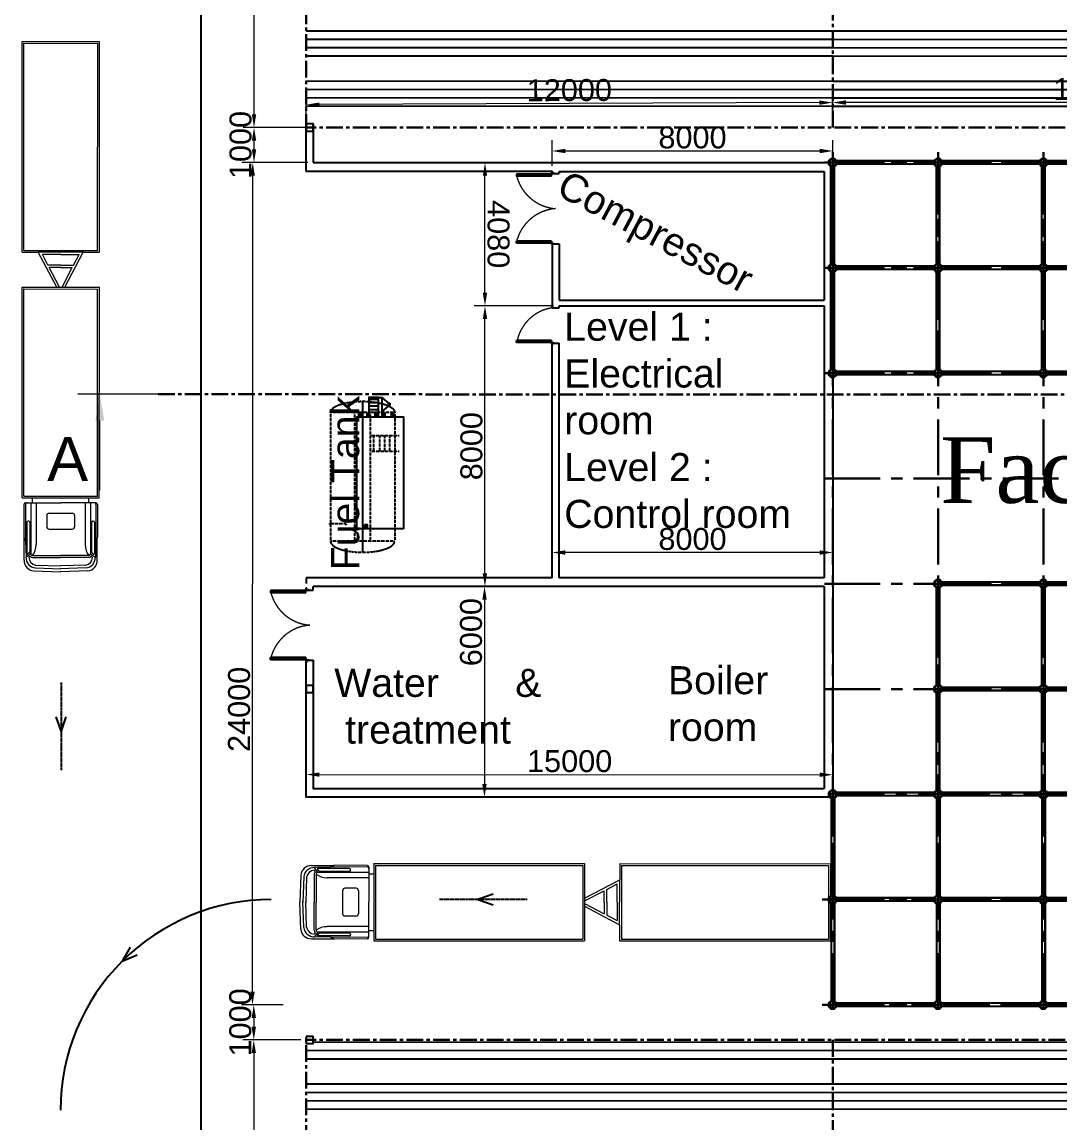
# Model space of a CAD drawing. Header units: millimetres. Extents: x 2640 to 417629, y -244569 to 49807.
# Drawn here: x 62188 to 91749, y -93291 to -61920 of the extents above; entities that cross this region are included whole.
import ezdxf

# ---------------------------------------------------------------- set-up
doc = ezdxf.new("R2010")
doc.units = ezdxf.units.MM
for name, pattern in [('AM_DIN_F_W050', [6.25, 4.75, -1.5]), ('AM_DIN_F_W050x2', [3.125, 2.25, -0.875]), ('AXES', [50.8, 31.75, -6.35, 6.35, -6.35]), ('CENTER', [50.8, 31.75, -6.35, 6.35, -6.35]), ('CENTER2', [28.575, 19.05, -3.175, 3.175, -3.175])]:
    doc.linetypes.add(name, pattern=pattern)
doc.layers.get('Defpoints').update_dxf_attribs({"lineweight": 9})
for name, color, linetype, lineweight in [('AXE', 1, 'CENTER', 30), ('Camion_renault', 7, 'Continuous', 18), ('Gebäude-AM_3', 6, 'AM_DIN_F_W050', 25), ('Lijn035', 2, 'Continuous', 35)]:
    doc.layers.add(name, color=color, linetype=linetype, lineweight=lineweight)
doc.layers.add('cellule', color=7, linetype='Continuous')
doc.styles.add('ARIAL_BOLD', font='arial.ttf')
doc.styles.add('SLDTEXTSTYLE0', font='TXT', dxfattribs={"width": 0.75})
doc.styles.get("Standard").update_dxf_attribs({"font": 'arial.ttf'})
doc.dimstyles.new('ECHE 250', dxfattribs={"dimscale": 250, "dimtxt": 2.5, "dimasz": 1.5, "dimexe": 1.25, "dimexo": 0.625, "dimgap": 0.25, "dimtad": 1, "dimdec": 0, "dimtxsty": 'ARIAL_BOLD', "dimcen": 2.5, "dimclrd": 4, "dimclre": 4, "dimclrt": 6, "dimadec": 0, "dimazin": 0, "dimtfac": 1, "dimtdec": 0, "dimtmove": 0, "dimatfit": 3, "dimfxl": 1, "dimlwd": 13, "dimlwe": 13, "dimarcsym": 0})

# ---------------------------------------------------------------- blocks, each defined once
blk = doc.blocks.new('dsdqsd')
at = {"layer": 'AXE', "ltscale": 50}
for p, q in [((363968, 92148, -352), (363968, 95368, -352)), ((366968, 92148, -352), (366968, 95368, -352)), ((367078, 95258, -352), (363858, 95258, -352)), ((367078, 92258, -352), (363858, 92258, -352))]:
    blk.add_line(p, q, dxfattribs=at)
at = {"layer": 'cellule', "color": 4, "lineweight": -2}
for p, q in [((363921, 95148, -352), (363921, 92368, -352)), ((363923, 95148, -352), (363923, 92368, -352)), ((364013, 95148, -352), (364013, 92368, -352)), ((364016, 95148, -352), (364016, 92368, -352)), ((364078, 95305, -352), (366858, 95305, -352)), ((364078, 95303, -352), (366858, 95303, -352)), ((364078, 95213, -352), (366858, 95213, -352)), ((364078, 95210, -352), (366858, 95210, -352)), ((366920, 95148, -352), (366920, 92368, -352)), ((366923, 95148, -352), (366923, 92368, -352)), ((367013, 95148, -352), (367013, 92368, -352)), ((367015, 95148, -352), (367015, 92368, -352)), ((364078, 92305, -352), (366858, 92305, -352)), ((364078, 92303, -352), (366858, 92303, -352)), ((364078, 92213, -352), (366858, 92213, -352)), ((364078, 92210, -352), (366858, 92210, -352))]:
    blk.add_line(p, q, dxfattribs=at)
at = {"layer": 'cellule', "color": 4, "lineweight": -2, "elevation": -352}
for points in [[(364045, 95344, -0.414214), (364045, 95334), (364039, 95329, 0.198912), (364039, 95327), (364039, 95315, 1), (364044, 95315), (364044, 95323), (364048, 95323), (364048, 95315, -1), (364035, 95315), (364035, 95327, -0.198912), (364037, 95332), (364042, 95337, 0.414214), (364042, 95342), (364021, 95363, 0.198912), (364019, 95364), (363967, 95364), (363915, 95364, 0.198912), (363913, 95363), (363893, 95343, 0.414214), (363893, 95339), (363899, 95334, 0.198912), (363901, 95333), (363910, 95333), (363910, 95329), (363901, 95329, -0.198912), (363896, 95331), (363891, 95336, -0.414214), (363891, 95346), (363910, 95366, -0.198912), (363915, 95368), (363967, 95368), (364019, 95368, -0.198912), (364024, 95366)], [(367044, 95344, -0.414214), (367044, 95334), (367039, 95329, 0.198912), (367038, 95327), (367038, 95315, 1), (367043, 95315), (367043, 95323), (367047, 95323), (367047, 95315, -1), (367034, 95315), (367034, 95327, -0.198912), (367036, 95332), (367042, 95337, 0.414214), (367042, 95342), (367020, 95363, 0.198912), (367018, 95364), (366966, 95364), (366915, 95364, 0.198912), (366912, 95363), (366893, 95343, 0.414214), (366893, 95339), (366898, 95334, 0.198912), (366901, 95333), (366909, 95333), (366909, 95329), (366901, 95329, -0.198912), (366896, 95331), (366890, 95336, -0.414214), (366890, 95346), (366910, 95366, -0.198912), (366915, 95368), (366966, 95368), (367018, 95368, -0.198912), (367023, 95366)], [(363882, 95335, -0.414214), (363891, 95335), (363897, 95329, 0.198912), (363899, 95328), (363911, 95328, 1), (363911, 95333), (363903, 95333), (363903, 95337), (363911, 95337, -1), (363911, 95324), (363899, 95324, -0.198912), (363894, 95326), (363889, 95332, 0.414214), (363884, 95332), (363863, 95310, 0.198912), (363862, 95308), (363862, 95257), (363862, 95205, 0.198912), (363863, 95203), (363882, 95183, 0.414214), (363887, 95183), (363892, 95189, 0.198912), (363893, 95191), (363893, 95200), (363897, 95200), (363897, 95191, -0.198912), (363895, 95186), (363889, 95180, -0.414214), (363880, 95180), (363860, 95200, -0.198912), (363858, 95205), (363858, 95257), (363858, 95308, -0.198912), (363860, 95313)], [(363891, 95171, -0.414214), (363891, 95181), (363897, 95187, 0.198912), (363898, 95189), (363898, 95201, 1), (363892, 95201), (363892, 95193), (363888, 95193), (363888, 95201, -1), (363902, 95201), (363902, 95189, -0.198912), (363900, 95184), (363894, 95178, 0.414214), (363894, 95174), (363915, 95153, 0.198912), (363918, 95152), (363969, 95152), (364021, 95152, 0.198912), (364023, 95153), (364043, 95172, 0.414214), (364043, 95176), (364037, 95182, 0.198912), (364035, 95183), (364026, 95183), (364026, 95187), (364035, 95187, -0.198912), (364040, 95185), (364045, 95179, -0.414214), (364045, 95169), (364026, 95150, -0.198912), (364021, 95148), (363969, 95148), (363918, 95148, -0.198912), (363913, 95150)], [(364055, 95181, -0.414214), (364045, 95181), (364039, 95186, 0.198912), (364037, 95187), (364025, 95187, 1), (364025, 95182), (364033, 95182), (364033, 95178), (364025, 95178, -1), (364025, 95191), (364037, 95191, -0.198912), (364042, 95189), (364048, 95184, 0.414214), (364052, 95184), (364073, 95205, 0.198912), (364074, 95207), (364074, 95259), (364074, 95311, 0.198912), (364073, 95313), (364054, 95332, 0.414214), (364049, 95332), (364044, 95327, 0.198912), (364043, 95325), (364043, 95316), (364039, 95316), (364039, 95325, -0.198912), (364041, 95330), (364047, 95335, -0.414214), (364057, 95335), (364076, 95316, -0.198912), (364078, 95311), (364078, 95259), (364078, 95207, -0.198912), (364076, 95202)], [(366881, 95335, -0.414214), (366891, 95335), (366896, 95329, 0.198912), (366899, 95328), (366910, 95328, 1), (366910, 95333), (366902, 95333), (366902, 95337), (366910, 95337, -1), (366910, 95324), (366899, 95324, -0.198912), (366894, 95326), (366888, 95332, 0.414214), (366884, 95332), (366862, 95310, 0.198912), (366862, 95308), (366862, 95257), (366862, 95205, 0.198912), (366862, 95203), (366882, 95183, 0.414214), (366886, 95183), (366892, 95189, 0.198912), (366893, 95191), (366893, 95200), (366897, 95200), (366897, 95191, -0.198912), (366894, 95186), (366889, 95180, -0.414214), (366879, 95180), (366860, 95200, -0.198912), (366858, 95205), (366858, 95257), (366858, 95308, -0.198912), (366860, 95313)], [(366891, 95171, -0.414214), (366891, 95181), (366896, 95187, 0.198912), (366897, 95189), (366897, 95201, 1), (366892, 95201), (366892, 95193), (366888, 95193), (366888, 95201, -1), (366901, 95201), (366901, 95189, -0.198912), (366899, 95184), (366894, 95178, 0.414214), (366894, 95174), (366915, 95153, 0.198912), (366917, 95152), (366969, 95152), (367021, 95152, 0.198912), (367023, 95153), (367042, 95172, 0.414214), (367042, 95176), (367037, 95182, 0.198912), (367035, 95183), (367026, 95183), (367026, 95187), (367035, 95187, -0.198912), (367039, 95185), (367045, 95179, -0.414214), (367045, 95169), (367026, 95150, -0.198912), (367021, 95148), (366969, 95148), (366917, 95148, -0.198912), (366912, 95150)], [(367054, 95181, -0.414214), (367044, 95181), (367039, 95186, 0.198912), (367037, 95187), (367025, 95187, 1), (367025, 95182), (367033, 95182), (367033, 95178), (367025, 95178, -1), (367025, 95191), (367037, 95191, -0.198912), (367042, 95189), (367047, 95184, 0.414214), (367051, 95184), (367073, 95205, 0.198912), (367074, 95207), (367074, 95259), (367074, 95311, 0.198912), (367073, 95313), (367053, 95332, 0.414214), (367049, 95332), (367043, 95327, 0.198912), (367043, 95325), (367043, 95316), (367039, 95316), (367039, 95325, -0.198912), (367041, 95330), (367046, 95335, -0.414214), (367056, 95335), (367076, 95316, -0.198912), (367078, 95311), (367078, 95259), (367078, 95207, -0.198912), (367076, 95202)], [(363882, 92335, -0.414214), (363891, 92335), (363897, 92329, 0.198912), (363899, 92328), (363911, 92328, 1), (363911, 92333), (363903, 92333), (363903, 92337), (363911, 92337, -1), (363911, 92324), (363899, 92324, -0.198912), (363894, 92326), (363889, 92332, 0.414214), (363884, 92332), (363863, 92310, 0.198912), (363862, 92308), (363862, 92257), (363862, 92205, 0.198912), (363863, 92203), (363882, 92183, 0.414214), (363887, 92183), (363892, 92189, 0.198912), (363893, 92191), (363893, 92200), (363897, 92200), (363897, 92191, -0.198912), (363895, 92186), (363889, 92180, -0.414214), (363880, 92180), (363860, 92200, -0.198912), (363858, 92205), (363858, 92257), (363858, 92308, -0.198912), (363860, 92313)], [(364045, 92344, -0.414214), (364045, 92334), (364039, 92329, 0.198912), (364039, 92327), (364039, 92315, 1), (364044, 92315), (364044, 92323), (364048, 92323), (364048, 92315, -1), (364035, 92315), (364035, 92327, -0.198912), (364037, 92332), (364042, 92337, 0.414214), (364042, 92342), (364021, 92363, 0.198912), (364019, 92364), (363967, 92364), (363915, 92364, 0.198912), (363913, 92363), (363893, 92343, 0.414214), (363893, 92339), (363899, 92334, 0.198912), (363901, 92333), (363910, 92333), (363910, 92329), (363901, 92329, -0.198912), (363896, 92331), (363891, 92336, -0.414214), (363891, 92346), (363910, 92366, -0.198912), (363915, 92368), (363967, 92368), (364019, 92368, -0.198912), (364024, 92366)], [(364055, 92181, -0.414214), (364045, 92181), (364039, 92186, 0.198912), (364037, 92187), (364025, 92187, 1), (364025, 92182), (364033, 92182), (364033, 92178), (364025, 92178, -1), (364025, 92191), (364037, 92191, -0.198912), (364042, 92189), (364048, 92184, 0.414214), (364052, 92184), (364073, 92205, 0.198912), (364074, 92207), (364074, 92259), (364074, 92311, 0.198912), (364073, 92313), (364054, 92332, 0.414214), (364049, 92332), (364044, 92327, 0.198912), (364043, 92325), (364043, 92316), (364039, 92316), (364039, 92325, -0.198912), (364041, 92330), (364047, 92335, -0.414214), (364057, 92335), (364076, 92316, -0.198912), (364078, 92311), (364078, 92259), (364078, 92207, -0.198912), (364076, 92202)], [(366881, 92335, -0.414214), (366891, 92335), (366896, 92329, 0.198912), (366899, 92328), (366910, 92328, 1), (366910, 92333), (366902, 92333), (366902, 92337), (366910, 92337, -1), (366910, 92324), (366899, 92324, -0.198912), (366894, 92326), (366888, 92332, 0.414214), (366884, 92332), (366862, 92310, 0.198912), (366862, 92308), (366862, 92257), (366862, 92205, 0.198912), (366862, 92203), (366882, 92183, 0.414214), (366886, 92183), (366892, 92189, 0.198912), (366893, 92191), (366893, 92200), (366897, 92200), (366897, 92191, -0.198912), (366894, 92186), (366889, 92180, -0.414214), (366879, 92180), (366860, 92200, -0.198912), (366858, 92205), (366858, 92257), (366858, 92308, -0.198912), (366860, 92313)], [(367044, 92344, -0.414214), (367044, 92334), (367039, 92329, 0.198912), (367038, 92327), (367038, 92315, 1), (367043, 92315), (367043, 92323), (367047, 92323), (367047, 92315, -1), (367034, 92315), (367034, 92327, -0.198912), (367036, 92332), (367042, 92337, 0.414214), (367042, 92342), (367020, 92363, 0.198912), (367018, 92364), (366966, 92364), (366915, 92364, 0.198912), (366912, 92363), (366893, 92343, 0.414214), (366893, 92339), (366898, 92334, 0.198912), (366901, 92333), (366909, 92333), (366909, 92329), (366901, 92329, -0.198912), (366896, 92331), (366890, 92336, -0.414214), (366890, 92346), (366910, 92366, -0.198912), (366915, 92368), (366966, 92368), (367018, 92368, -0.198912), (367023, 92366)], [(367054, 92181, -0.414214), (367044, 92181), (367039, 92186, 0.198912), (367037, 92187), (367025, 92187, 1), (367025, 92182), (367033, 92182), (367033, 92178), (367025, 92178, -1), (367025, 92191), (367037, 92191, -0.198912), (367042, 92189), (367047, 92184, 0.414214), (367051, 92184), (367073, 92205, 0.198912), (367074, 92207), (367074, 92259), (367074, 92311, 0.198912), (367073, 92313), (367053, 92332, 0.414214), (367049, 92332), (367043, 92327, 0.198912), (367043, 92325), (367043, 92316), (367039, 92316), (367039, 92325, -0.198912), (367041, 92330), (367046, 92335, -0.414214), (367056, 92335), (367076, 92316, -0.198912), (367078, 92311), (367078, 92259), (367078, 92207, -0.198912), (367076, 92202)], [(363891, 92171, -0.414214), (363891, 92181), (363897, 92187, 0.198912), (363898, 92189), (363898, 92201, 1), (363892, 92201), (363892, 92193), (363888, 92193), (363888, 92201, -1), (363902, 92201), (363902, 92189, -0.198912), (363900, 92184), (363894, 92178, 0.414214), (363894, 92174), (363915, 92153, 0.198912), (363918, 92152), (363969, 92152), (364021, 92152, 0.198912), (364023, 92153), (364043, 92172, 0.414214), (364043, 92176), (364037, 92182, 0.198912), (364035, 92183), (364026, 92183), (364026, 92187), (364035, 92187, -0.198912), (364040, 92185), (364045, 92179, -0.414214), (364045, 92169), (364026, 92150, -0.198912), (364021, 92148), (363969, 92148), (363918, 92148, -0.198912), (363913, 92150)], [(366891, 92171, -0.414214), (366891, 92181), (366896, 92187, 0.198912), (366897, 92189), (366897, 92201, 1), (366892, 92201), (366892, 92193), (366888, 92193), (366888, 92201, -1), (366901, 92201), (366901, 92189, -0.198912), (366899, 92184), (366894, 92178, 0.414214), (366894, 92174), (366915, 92153, 0.198912), (366917, 92152), (366969, 92152), (367021, 92152, 0.198912), (367023, 92153), (367042, 92172, 0.414214), (367042, 92176), (367037, 92182, 0.198912), (367035, 92183), (367026, 92183), (367026, 92187), (367035, 92187, -0.198912), (367039, 92185), (367045, 92179, -0.414214), (367045, 92169), (367026, 92150, -0.198912), (367021, 92148), (366969, 92148), (366917, 92148, -0.198912), (366912, 92150)]]:
    blk.add_lwpolyline(points, format="xyb", close=True, dxfattribs=at)
at = {"layer": 'cellule', "color": 4, "lineweight": -2}
for p in [(363915, 95364, -352), (366915, 92364, -352)]:
    blk.add_point(p, dxfattribs=at)
at = {"layer": 'Lijn035', "color": 4, "lineweight": -2}
for p in [(366915, 95364, -352), (363915, 92364, -352)]:
    blk.add_point(p, dxfattribs=at)
blk = doc.blocks.new('fact')
at = {"layer": 'AXE', "ltscale": 50}
for p, q in [((-15235, 0), (235, 0)), ((-15235, -3000), (235, -3000)), ((-15235, -6000), (235, -6000)), ((-15235, -9000), (235, -9000)), ((-15235, -12000), (235, -12000)), ((-15235, -15000), (235, -15000)), ((-15235, -21000), (235, -21000))]:
    blk.add_line(p, q, dxfattribs=at)
for points in [[(-15000, 300), (-15000, -21300)], [(-12000, 300), (-12000, -21300)], [(-9000, 300), (-9000, -21300)], [(-6000, 300), (-6000, -21300)], [(-3000, 300), (-3000, -21300)], [(0, 300), (0, -21300)], [(-15300, -21000), (300, -21000)], [(-15300, -21000), (300, -21000)], [(-15300, -24000), (300, -24000)]]:
    blk.add_lwpolyline(points, dxfattribs=at)
at = {"xscale": -1, "rotation": 270}
for p in [(-107258, -366968, 352), (-104258, -366968, 352), (-101258, -366968, 352), (-98258, -366968, 352), (-95258, -366968, 352), (-107258, -369968, 352), (-104258, -369968, 352), (-101258, -369968, 352), (-98258, -369968, 352), (-95258, -369968, 352), (-104258, -378968, 352), (-101258, -378968, 352), (-104258, -381968, 352), (-101258, -381968, 352)]:
    blk.add_blockref('dsdqsd', p, dxfattribs=at)
at = {"xscale": -1}
for p in [(351968, -113258, 352), (354968, -113258, 352), (357968, -113258, 352), (360968, -113258, 352), (363968, -113258, 352), (351968, -116258, 352), (354968, -116258, 352), (357968, -116258, 352), (360968, -116258, 352), (363968, -116258, 352)]:
    blk.add_blockref('dsdqsd', p, dxfattribs=at)
at = {"linetype": 'Continuous', "lineweight": 18, "insert": (-11937, -7824), "char_height": 1871.82, "width": 39149.52, "attachment_point": 1, "style": 'SLDTEXTSTYLE0'}
blk.add_mtext('{\\fTimes New Roman|b0|i0|c0|p18;\\W1;\\C5;Factory}', dxfattribs=at)
blk = doc.blocks.new('L60X60X6')
at = {"linetype": 'Continuous'}
for p, q in [((0, 0), (0, 60)), ((0, 60), (3, 60)), ((60, 0), (0, 0)), ((6, 12), (6, 57)), ((57, 6), (12, 6)), ((60, 3), (60, 0))]:
    blk.add_line(p, q, dxfattribs=at)
for centre, radius, start, end in [((3, 57), 3, 360, 90), ((12, 12), 6, 180, 270), ((57, 3), 3, 0, 90)]:
    blk.add_arc(centre, radius, start, end, dxfattribs=at)
blk = doc.blocks.new('*D84')
at = {"color": 4, "lineweight": 13, "transparency": 16777216}
for p, q in [((-22989, -37631), (-22990, -36754)), ((-14989, -37799), (-14990, -36752)), ((-15364, -37064), (-22614, -37067))]:
    blk.add_line(p, q, dxfattribs=at)
at = {"color": 4, "transparency": 16777216}
for points in [[(-22614, -37004), (-22614, -37129), (-22989, -37067)], [(-15364, -37002), (-15364, -37127), (-14989, -37064)]]:
    blk.add_solid(points, dxfattribs=at)
at = {"layer": 'Defpoints', "color": 0, "transparency": 16777216}
for p in [(-22989, -37067), (-22989, -37787), (-14989, -37955)]:
    blk.add_point(p, dxfattribs=at)
at = {"color": 6, "transparency": 16777216, "insert": (-18990, -36684), "char_height": 625, "attachment_point": 5, "rotation": 0.0163, "style": 'ARIAL_BOLD'}
blk.add_mtext('8000', dxfattribs=at)
blk = doc.blocks.new('*D83')
at = {"color": 4, "lineweight": 13, "transparency": 16777216}
for p, q in [((-29987, -43882), (-29987, -43084)), ((-14988, -43629), (-14988, -43084)), ((-29612, -43396), (-15363, -43396))]:
    blk.add_line(p, q, dxfattribs=at)
at = {"color": 4, "transparency": 16777216}
for points in [[(-29612, -43334), (-29612, -43459), (-29987, -43396)], [(-15363, -43334), (-15363, -43459), (-14988, -43396)]]:
    blk.add_solid(points, dxfattribs=at)
at = {"layer": 'Defpoints', "color": 0, "transparency": 16777216}
for p in [(-14988, -43396), (-14988, -43785), (-29987, -44039)]:
    blk.add_point(p, dxfattribs=at)
at = {"color": 6, "transparency": 16777216, "insert": (-22487, -43015), "char_height": 625, "attachment_point": 5, "style": 'ARIAL_BOLD'}
blk.add_mtext('15000', dxfattribs=at)
blk = doc.blocks.new('*D85')
at = {"color": 4, "lineweight": 13, "transparency": 16777216}
for p, q in [((-24504, -38037), (-25225, -38037)), ((-24912, -38412), (-24912, -43662)), ((-24502, -44037), (-25225, -44037))]:
    blk.add_line(p, q, dxfattribs=at)
at = {"color": 4, "transparency": 16777216}
for points in [[(-24975, -38412), (-24850, -38412), (-24912, -38037)], [(-24975, -43662), (-24850, -43662), (-24912, -44037)]]:
    blk.add_solid(points, dxfattribs=at)
at = {"layer": 'Defpoints', "color": 0, "transparency": 16777216}
for p in [(-24348, -38037), (-24912, -44037), (-24346, -44037)]:
    blk.add_point(p, dxfattribs=at)
at = {"color": 6, "transparency": 16777216, "insert": (-25294, -39336), "char_height": 625, "attachment_point": 5, "rotation": 90, "style": 'ARIAL_BOLD'}
blk.add_mtext('6000', dxfattribs=at)
blk = doc.blocks.new('*D86')
at = {"color": 4, "lineweight": 13, "transparency": 16777216}
for p, q in [((-23148, -30037), (-25214, -30037)), ((-24902, -37662), (-24902, -30412)), ((-23142, -38037), (-25214, -38037))]:
    blk.add_line(p, q, dxfattribs=at)
at = {"color": 4, "transparency": 16777216}
for points in [[(-24964, -30412), (-24839, -30412), (-24902, -30037)], [(-24964, -37662), (-24839, -37662), (-24902, -38037)]]:
    blk.add_solid(points, dxfattribs=at)
at = {"layer": 'Defpoints', "color": 0, "transparency": 16777216}
for p in [(-24902, -30037), (-22991, -30037), (-22986, -38037)]:
    blk.add_point(p, dxfattribs=at)
at = {"color": 6, "transparency": 16777216, "insert": (-25284, -34037), "char_height": 625, "attachment_point": 5, "rotation": 90, "style": 'ARIAL_BOLD'}
blk.add_mtext('8000', dxfattribs=at)
blk = doc.blocks.new('*D88')
at = {"color": 4, "lineweight": 13, "transparency": 16777216}
for p, q in [((-22993, -26052), (-22993, -25313)), ((-14993, -26050), (-14993, -25311)), ((-22618, -25626), (-15368, -25624))]:
    blk.add_line(p, q, dxfattribs=at)
at = {"color": 4, "transparency": 16777216}
for points in [[(-22618, -25563), (-22618, -25688), (-22993, -25626)], [(-15368, -25561), (-15368, -25686), (-14993, -25624)]]:
    blk.add_solid(points, dxfattribs=at)
at = {"layer": 'Defpoints', "color": 0, "transparency": 16777216}
for p in [(-14993, -25624), (-22993, -26208), (-14993, -26206)]:
    blk.add_point(p, dxfattribs=at)
at = {"color": 6, "transparency": 16777216, "insert": (-18993, -25243), "char_height": 625, "attachment_point": 5, "rotation": 0.0163, "style": 'ARIAL_BOLD'}
blk.add_mtext('8000', dxfattribs=at)
blk = doc.blocks.new('*D87')
at = {"color": 4, "lineweight": 13, "transparency": 16777216}
for p, q in [((-22949, -25956), (-25215, -25957)), ((-24902, -29662), (-24903, -26332)), ((-22948, -30037), (-25214, -30037))]:
    blk.add_line(p, q, dxfattribs=at)
at = {"color": 4, "transparency": 16777216}
for points in [[(-24840, -26332), (-24965, -26332), (-24903, -25957)], [(-24840, -29662), (-24965, -29662), (-24902, -30037)]]:
    blk.add_solid(points, dxfattribs=at)
at = {"layer": 'Defpoints', "color": 0, "transparency": 16777216}
for p in [(-24903, -25957), (-22792, -25956), (-22791, -30037)]:
    blk.add_point(p, dxfattribs=at)
at = {"color": 6, "transparency": 16777216, "insert": (-24521, -27997), "char_height": 625, "attachment_point": 5, "rotation": 270.013, "style": 'ARIAL_BOLD'}
blk.add_mtext('4080', dxfattribs=at)
blk = doc.blocks.new('cc')
at = {"layer": 'Camion_renault', "color": 96}
for p, q in [((-14779, 1042), (-14139, 1042)), ((-14235, 997), (-14692, 987)), ((-14598, 849), (-14692, 987)), ((-14567, 893), (-14602, 944)), ((-13693, 959), (-14594, 959)), ((-14139, 1042), (-14235, 997)), ((-13190, 1004), (-14235, 997)), ((-14120, 1051), (-14139, 1042)), ((-13190, 1047), (-14120, 1051)), ((-13140, 997), (-13140, 805)), ((-15082, 774), (-15105, 0)), ((-14998, 720), (-15019, -6)), ((-14918, 713), (-14939, -8)), ((-14698, 799), (-14698, 0)), ((-14676, 874), (-14695, 903)), ((-14648, 799), (-14648, 0)), ((-13140, 849), (-14598, 849)), ((-13693, 879), (-14542, 879)), ((-13140, 697), (-14335, 697)), ((-13663, 909), (-13663, 929)), ((-13140, 805), (-13000, 805)), ((-13140, 805), (-13140, 0)), ((-13891, 328), (-13891, -328)), ((-13506, 396), (-13823, 396)), ((-13438, 328), (-13438, -328)), ((-14998, -720), (-15019, 6)), ((-14918, -714), (-14939, 8)), ((-15082, -775), (-15105, 0)), ((-14698, -800), (-14698, 0)), ((-14648, -800), (-14648, 0)), ((-13140, -805), (-13140, 0)), ((-13506, -396), (-13823, -396)), ((-14676, -875), (-14695, -903)), ((-14598, -850), (-14692, -988)), ((-14567, -893), (-14602, -944)), ((-13140, -850), (-14598, -850)), ((-13693, -880), (-14542, -880)), ((-13140, -697), (-14335, -697)), ((-13663, -910), (-13663, -930)), ((-13140, -997), (-13140, -805)), ((-13140, -805), (-13000, -805)), ((-14779, -1042), (-14139, -1042)), ((-14235, -997), (-14692, -988)), ((-13693, -960), (-14594, -960)), ((-13190, -1004), (-14235, -997)), ((-14139, -1042), (-14235, -997)), ((-14120, -1051), (-14139, -1042)), ((-13190, -1047), (-14120, -1051))]:
    blk.add_line(p, q, dxfattribs=at)
at = {"layer": 'Camion_renault', "color": 146}
for p, q in [((-13000, 1100), (-13000, 805)), ((-13000, 1100), (-7000, 1100)), ((-12950, 1050), (-7050, 1050)), ((-12950, 1050), (-12950, -1050)), ((-7050, 1050), (-7050, -1050)), ((-7000, 1100), (-7000, 115)), ((-6000, 1100), (0, 1100)), ((-6000, 1100), (-6000, 639)), ((-5950, 1050), (-5950, -1050)), ((-5950, 1050), (-50, 1050)), ((-50, 1050), (-50, -1050)), ((0, 1100), (0, -1100)), ((-13000, 805), (-13000, -805)), ((-7000, 115), (-6000, 639)), ((-6000, -639), (-6000, 639)), ((-7000, 36), (-6440, 329)), ((-6440, 0), (-6440, 329)), ((-6370, 366), (-6070, 523)), ((-6370, 0), (-6370, 366)), ((-6070, 0), (-6070, 523)), ((-7000, 115), (-7000, 36)), ((-7000, 36), (-7000, -36)), ((-7000, -36), (-6440, -330)), ((-7000, -36), (-7000, -115)), ((-7000, -115), (-6000, -639)), ((-7000, -115), (-7000, -1100)), ((-6440, 0), (-6440, -330)), ((-6370, 0), (-6370, -366)), ((-6070, 0), (-6070, -523)), ((-6370, -366), (-6070, -523)), ((-13000, -805), (-13000, -1100)), ((-6000, -639), (-6000, -1100)), ((-13000, -1100), (-7000, -1100)), ((-12950, -1050), (-7050, -1050)), ((-6000, -1100), (0, -1100)), ((-5950, -1050), (-50, -1050))]:
    blk.add_line(p, q, dxfattribs=at)
at = {"layer": 'Camion_renault', "color": 96}
for centre, radius, start, end in [((-14779, 736), 306, 90, 172.8899), ((-14695, 682), 306, 89.529, 172.8899), ((-14594, 949), 10, 90, 214.1358), ((-13693, 929), 30, 0, 90), ((-13190, 997), 50, 0, 89.779), ((-13190, 954), 50, 0, 90.3427), ((-14695, 682), 226, 92.3497, 171.9536), ((-14703, 897), 10, 34.1358, 92.3497), ((-14598, 799), 100, 141.0167, 180), ((-14684, 869), 10, 321.0167, 34.1358), ((-14598, 799), 50, 90, 180), ((-14333, 1232), 535, 233.9383, 269.8308), ((-14542, 909), 30, 214.1358, 270), ((-13693, 909), 30, 270, 0), ((-13823, 328), 67.9, 90, 180), ((-13506, 328), 67.9, 0, 90), ((-13823, -328), 67.9, 180, 270), ((-13506, -328), 67.9, 270, 0), ((-14779, -737), 306, 187.1101, 270), ((-14695, -682), 306, 187.1101, 270.471), ((-14695, -682), 226, 188.0464, 267.6503), ((-14703, -898), 10, 267.6503, 325.8642), ((-14598, -800), 100, 180, 218.9833), ((-14684, -869), 10, 325.8642, 38.9833), ((-14333, -1233), 535, 90.1692, 126.0617), ((-14598, -800), 50, 180, 270), ((-14542, -910), 30, 90, 145.8642), ((-13693, -910), 30, 0, 90), ((-13693, -930), 30, 270, 0), ((-14594, -950), 10, 145.8642, 270), ((-13190, -954), 50, 269.6573, 0), ((-13190, -997), 50, 270.221, 0)]:
    blk.add_arc(centre, radius, start, end, dxfattribs=at)
blk = doc.blocks.new('*D39')
at = {"color": 4, "lineweight": 13, "transparency": 16777216}
for p, q in [((70127, -44926), (68483, -44926)), ((68795, -64551), (68795, -45301)), ((70127, -64926), (68483, -64926))]:
    blk.add_line(p, q, dxfattribs=at)
at = {"color": 4, "transparency": 16777216}
for points in [[(68733, -45301), (68858, -45301), (68795, -44926)], [(68733, -64551), (68858, -64551), (68795, -64926)]]:
    blk.add_solid(points, dxfattribs=at)
at = {"layer": 'Defpoints', "color": 0, "transparency": 16777216}
for p in [(68795, -44926), (70284, -44926), (70284, -64926)]:
    blk.add_point(p, dxfattribs=at)
at = {"color": 6, "transparency": 16777216, "insert": (68414, -54926), "char_height": 625, "attachment_point": 5, "rotation": 90, "style": 'ARIAL_BOLD'}
blk.add_mtext('20000', dxfattribs=at)
blk = doc.blocks.new('*D40')
at = {"color": 4, "lineweight": 13, "transparency": 16777216}
for p, q in [((70327, -64926), (68483, -64925)), ((68795, -65550), (68795, -65300)), ((70327, -65926), (68483, -65925))]:
    blk.add_line(p, q, dxfattribs=at)
at = {"color": 4, "transparency": 16777216}
for points in [[(68733, -65300), (68858, -65300), (68795, -64925)], [(68733, -65550), (68858, -65550), (68795, -65925)]]:
    blk.add_solid(points, dxfattribs=at)
at = {"layer": 'Defpoints', "color": 0, "transparency": 16777216}
for p in [(68795, -64925), (70484, -64926), (70484, -65926)]:
    blk.add_point(p, dxfattribs=at)
at = {"color": 6, "transparency": 16777216, "insert": (68414, -65425), "char_height": 625, "attachment_point": 5, "rotation": 89.9837, "style": 'ARIAL_BOLD'}
blk.add_mtext('1000', dxfattribs=at)
blk = doc.blocks.new('*D41')
at = {"color": 4, "lineweight": 13, "transparency": 16777216}
for p, q in [((69694, -65925), (68445, -65925)), ((68751, -89550), (68758, -66300)), ((69629, -89925), (68439, -89925))]:
    blk.add_line(p, q, dxfattribs=at)
at = {"color": 4, "transparency": 16777216}
for points in [[(68695, -66300), (68820, -66300), (68758, -65925)], [(68689, -89550), (68814, -89550), (68751, -89925)]]:
    blk.add_solid(points, dxfattribs=at)
at = {"layer": 'Defpoints', "color": 0, "transparency": 16777216}
for p in [(68758, -65925), (69850, -65925), (69785, -89925)]:
    blk.add_point(p, dxfattribs=at)
at = {"color": 6, "transparency": 16777216, "insert": (68372, -81505), "char_height": 625, "attachment_point": 5, "rotation": 89.9837, "style": 'ARIAL_BOLD'}
blk.add_mtext('24000', dxfattribs=at)
blk = doc.blocks.new('*D42')
at = {"color": 4, "lineweight": 13, "transparency": 16777216}
for p, q in [((69409, -89925), (68476, -89925)), ((68788, -90300), (68788, -90550)), ((69409, -90925), (68475, -90925))]:
    blk.add_line(p, q, dxfattribs=at)
at = {"color": 4, "transparency": 16777216}
for points in [[(68726, -90300), (68851, -90300), (68788, -89925)], [(68726, -90550), (68851, -90550), (68788, -90925)]]:
    blk.add_solid(points, dxfattribs=at)
at = {"layer": 'Defpoints', "color": 0, "transparency": 16777216}
for p in [(69565, -89925), (68788, -90925), (69565, -90925)]:
    blk.add_point(p, dxfattribs=at)
at = {"color": 6, "transparency": 16777216, "insert": (68406, -90425), "char_height": 625, "attachment_point": 5, "rotation": 89.9837, "style": 'ARIAL_BOLD'}
blk.add_mtext('1000', dxfattribs=at)
blk = doc.blocks.new('*D43')
at = {"color": 4, "lineweight": 13, "transparency": 16777216}
for p, q in [((70127, -90926), (68475, -90926)), ((68788, -91301), (68788, -141401)), ((70127, -141776), (68475, -141776))]:
    blk.add_line(p, q, dxfattribs=at)
at = {"color": 4, "transparency": 16777216}
for points in [[(68725, -91301), (68850, -91301), (68788, -90926)], [(68725, -141401), (68850, -141401), (68788, -141776)]]:
    blk.add_solid(points, dxfattribs=at)
at = {"layer": 'Defpoints', "color": 0, "transparency": 16777216}
for p in [(70283, -90926), (68788, -141776), (70283, -141776)]:
    blk.add_point(p, dxfattribs=at)
at = {"color": 6, "transparency": 16777216, "insert": (68406, -116351), "char_height": 625, "attachment_point": 5, "rotation": 90, "style": 'ARIAL_BOLD'}
blk.add_mtext('50850', dxfattribs=at)
blk = doc.blocks.new('*D48')
at = {"color": 4, "lineweight": 13, "transparency": 16777216}
for p, q in [((85276, -64608), (85276, -63903)), ((100276, -64608), (100276, -63903)), ((99901, -64215), (85651, -64215))]:
    blk.add_line(p, q, dxfattribs=at)
at = {"color": 4, "transparency": 16777216}
for points in [[(85651, -64153), (85651, -64278), (85276, -64215)], [(99901, -64153), (99901, -64278), (100276, -64215)]]:
    blk.add_solid(points, dxfattribs=at)
at = {"layer": 'Defpoints', "color": 0, "transparency": 16777216}
for p in [(85276, -64215), (85276, -64764), (100276, -64764)]:
    blk.add_point(p, dxfattribs=at)
at = {"color": 6, "transparency": 16777216, "insert": (92776, -63834), "char_height": 625, "attachment_point": 5, "style": 'ARIAL_BOLD'}
blk.add_mtext('15000', dxfattribs=at)
blk = doc.blocks.new('*D49')
at = {"color": 4, "lineweight": 13, "transparency": 16777216}
for p, q in [((70283, -64669), (70280, -63964)), ((85275, -64608), (85272, -63903)), ((84899, -64217), (70656, -64275))]:
    blk.add_line(p, q, dxfattribs=at)
at = {"color": 4, "transparency": 16777216}
for points in [[(70656, -64213), (70657, -64338), (70281, -64277)], [(84898, -64155), (84899, -64280), (85274, -64215)]]:
    blk.add_solid(points, dxfattribs=at)
at = {"layer": 'Defpoints', "color": 0, "transparency": 16777216}
for p in [(70281, -64277), (70284, -64826), (85276, -64764)]:
    blk.add_point(p, dxfattribs=at)
at = {"color": 6, "transparency": 16777216, "insert": (77776, -63865), "char_height": 625, "attachment_point": 5, "rotation": 0.2346, "style": 'ARIAL_BOLD'}
blk.add_mtext('12000', dxfattribs=at)
blk = doc.blocks.new('hangar 2')
h = blk.add_hatch()
h.set_pattern_fill('ANSI34', color=4, scale=75, angle=135)
h.paths.add_polyline_path([(1.4, -5050), (-198.6, -5050.1), (-14998.6, -5004.6), (-14997.2, -9954.3), (-197.2, -9950.1), (-197.2, -9850.1), (2.8, -9850)])
h.paths.add_polyline_path([(-14998.6, -4954.3), (-29798.6, -4958.5), (-29798.6, -5058.5), (-29998.6, -5058.5), (-29997.2, -9858.5), (-29797.2, -9858.5), (-14997.2, -9903.9)])
h.paths.add_polyline_path([(-14997.2, -9954.3), (-29797.2, -9958.5), (-29797.1, -10058.5), (-29997.1, -10058.5), (-29995.8, -14858.5), (-29795.8, -14858.5), (-14995.8, -14903.9)])
h.paths.add_polyline_path([(2.9, -10050), (-197.1, -10050.1), (-14997.2, -10004.6), (-14995.7, -14954.3), (-195.7, -14950.1), (-195.8, -14850.1), (4.2, -14850)])
h.paths.add_polyline_path([(4.3, -15050), (-195.7, -15050.1), (-14995.7, -15004.6), (-14994.3, -19954.3), (-194.3, -19950.1), (-194.3, -19850.1), (5.7, -19850)])
h.paths.add_polyline_path([(-14995.7, -14954.3), (-29795.7, -14958.5), (-29795.7, -15058.5), (-29995.7, -15058.5), (-29994.3, -19858.5), (-29794.3, -19858.5), (-14994.3, -19903.9)])
h.paths.add_polyline_path([(-14994.3, -19954.3), (-29794.3, -19958.5), (-29794.3, -20058.5), (-29994.3, -20058.5), (-29992.9, -24858.5), (-29792.9, -24858.5), (-14992.9, -24903.9)])
h.paths.add_polyline_path([(5.7, -20050), (-194.3, -20050.1), (-14994.3, -20004.6), (-14992.9, -24954.3), (-192.9, -24950.1), (-192.9, -24850.1), (7.1, -24850)])
h = blk.add_hatch()
h.set_pattern_fill('ANSI34', color=4, scale=75, angle=135)
h.paths.add_polyline_path([(14.5, -51050), (-185.5, -51050.1), (-185.5, -50950.1), (-14985.5, -50954.3), (-14984.1, -55954.3), (-184.1, -55950.1), (-184.1, -55850.1), (15.9, -55850)])
h.paths.add_polyline_path([(-14985.5, -50954.3), (-29785.5, -50958.5), (-29785.5, -51058.5), (-29985.5, -51058.5), (-29984.1, -55858.5), (-29784.1, -55858.5), (-29784.1, -55958.5), (-14984.1, -55954.3)])
h.paths.add_polyline_path([(-14984.1, -55954.3), (-29784.1, -55958.5), (-29784, -56058.5), (-29984, -56058.5), (-29982.7, -60858.5), (-29782.7, -60858.5), (-29782.6, -60958.5), (-14982.7, -60954.3)])
h.paths.add_polyline_path([(16, -56050), (-184, -56050.1), (-184.1, -55950.1), (-14984.1, -55954.3), (-14982.7, -60954.3), (-182.7, -60950.1), (-182.7, -60850.1), (17.3, -60850)])
h.paths.add_polyline_path([(17.4, -61050), (-182.6, -61050.1), (-182.7, -60950.1), (-14982.7, -60954.3), (-14981.2, -65954.3), (-181.2, -65950.1), (-181.3, -65850.1), (18.7, -65850)])
h.paths.add_polyline_path([(-14982.7, -60954.3), (-29782.6, -60958.5), (-29782.6, -61058.5), (-29982.6, -61058.5), (-29981.3, -65858.5), (-29781.3, -65858.5), (-29781.2, -65958.5), (-14981.2, -65954.3)])
h.paths.add_polyline_path([(-14981.2, -65954.3), (-29781.2, -65958.5), (-29781.2, -66058.5), (-29981.2, -66058.5), (-29979.5, -71858.5), (-29779.5, -71858.5), (-29779.5, -71958.5), (-14979.5, -71954.3)])
h.paths.add_polyline_path([(18.8, -66050), (-181.2, -66050.1), (-181.2, -65950.1), (-14981.2, -65954.3), (-14979.5, -71954.3), (-179.5, -71950.1), (-179.5, -71850.1), (20.5, -71850)])
h.paths.add_polyline_path([(20.5, -72050), (-179.5, -72050.1), (-179.5, -71950.1), (-14979.5, -71954.3), (-14978.1, -76954.3), (-178.1, -76950.1), (-178.1, -76850.1), (21.9, -76850)])
h.paths.add_polyline_path([(-14979.5, -71954.3), (-29779.5, -71958.5), (-29779.5, -72058.5), (-29979.5, -72058.5), (-29978.1, -76858.5), (-29778.1, -76858.5), (-29778.1, -76958.5), (-14978.1, -76954.3)])
h.paths.add_polyline_path([(-14978.1, -76954.3), (-29778.1, -76958.5), (-29778.1, -77058.5), (-29978.1, -77058.5), (-29976.7, -81858.5), (-29776.7, -81858.5), (-29776.7, -81958.5), (-14976.7, -81954.3)])
h.paths.add_polyline_path([(21.9, -77050), (-178.1, -77050.1), (-178.1, -76950.1), (-14978.1, -76954.3), (-14976.7, -81954.3), (-176.7, -81950.1), (-176.7, -81850.1), (23.3, -81850)])
h.paths.add_polyline_path([(23.4, -82050), (-176.6, -82050.1), (-176.7, -81950.1), (-14976.7, -81954.3), (-14975.2, -86954.3), (-175.3, -86950.1), (-175.3, -86850.1), (24.7, -86850)])
h.paths.add_polyline_path([(-14976.7, -81954.3), (-29776.7, -81958.5), (-29776.6, -82058.5), (-29976.6, -82058.5), (-29975.3, -86858.5), (-29775.3, -86858.5), (-29775.2, -86958.5), (-14975.2, -86954.3)])
h.paths.add_polyline_path([(-14975.2, -86954.3), (-29775.2, -86958.5), (-29775.2, -87058.5), (-29975.2, -87058.5), (-29973.9, -91858.5), (-29773.9, -91858.5), (-29773.8, -91958.5), (-14973.8, -91954.3)])
h.paths.add_polyline_path([(26.2, -92050), (-173.8, -92050.1), (-173.8, -91950.1), (-14973.8, -91954.3), (-14972.4, -96954.3), (-172.4, -96950.1), (-172.4, -96850.1), (27.6, -96850)])
h.paths.add_polyline_path([(24.8, -87050), (-175.2, -87050.1), (-175.3, -86950.1), (-14975.2, -86954.3), (-14973.8, -91954.3), (-173.8, -91950.1), (-173.9, -91850.1), (26.1, -91850)])
h.paths.add_polyline_path([(-14973.8, -91954.3), (-29773.8, -91958.5), (-29773.8, -92058.5), (-29973.8, -92058.5), (-29972.4, -96858.5), (-29772.4, -96858.5), (-29772.4, -96958.5), (-14972.4, -96954.3)])
h.paths.add_polyline_path([(-14972.4, -96954.3), (-29772.4, -96958.5), (-29772.4, -97058.5), (-29972.4, -97058.5), (-29971.1, -101708.5), (-29771.1, -101708.5), (-29771, -101908.5), (-14971, -101904.3)])
h.paths.add_polyline_path([(27.6, -97050), (-172.4, -97050.1), (-172.4, -96950.1), (-14972.4, -96954.3), (-14971, -101904.3), (-171, -101900.1), (-171.1, -101700.1), (28.9, -101700)])
for p, q in [((-29792.6, -25958.5), (-14992.6, -25955.1)), ((-14992.6, -25955.1), (-14987.5, -44035.1)), ((-22991, -26208.3), (-29992.5, -26208.5)), ((-23067.5, -26283.3), (-24007.5, -26283.5)), ((-24007.5, -26283.5), (-24007.5, -26343.5)), ((-23007.5, -26343.3), (-24007.5, -26343.5)), ((-22992.5, -26208.3), (-22992.5, -26268.3)), ((-22992.5, -26273.3), (-22992.5, -26208.3)), ((-22992.5, -26268.3), (-22792.5, -26268.2)), ((-22792.5, -26208.2), (-15242.5, -26205.2)), ((-22792.5, -26208.2), (-22792.5, -26268.2)), ((-22792.5, -26268.2), (-22792.5, -26208.2)), ((-15242.5, -26205.2), (-15241.5, -29875.2)), ((-23007, -28193.3), (-24007, -28193.5)), ((-24007, -28253.5), (-24007, -28193.5)), ((-23067, -28253.3), (-24007, -28253.5)), ((-22992, -28268.2), (-22792, -28268.2)), ((-22792, -28268.2), (-22791.5, -29878.2)), ((-22991.4, -30096.9), (-22991.5, -30036.8)), ((-22991.3, -30096.8), (-22791.4, -30096.8)), ((-22791.4, -30096.8), (-22791.5, -30036.8)), ((-22691.5, -29976.3), (-22691.5, -29976.3)), ((-15241.5, -30035.2), (-15239.2, -37785.2)), ((-23006.1, -31022.3), (-24006.1, -31022.6)), ((-24006, -31082.6), (-24006.1, -31022.6)), ((-23066, -31082.3), (-24006, -31082.6)), ((-22991.1, -31157.3), (-22991.2, -31090.8)), ((-22991.1, -31097.3), (-22791.1, -31097.2)), ((-22989.2, -37786.8), (-22991.1, -31097.3)), ((-22789.2, -37786.8), (-22791.1, -31097.2)), ((-28195.2, -32702), (-27944.6, -32702)), ((-28195.1, -32792.2), (-27944.5, -32792.1)), ((-28195.1, -32892.4), (-27944.5, -32892.3)), ((-27828.4, -32663.9), (-27648.1, -32817.1)), ((-27828.2, -33052.6), (-27648.1, -32899.3)), ((-27648.1, -32817.1), (-27648.1, -32858.2)), ((-27648.1, -32858.2), (-27648.1, -32817.1)), ((-27648.1, -32817.1), (-27609.7, -32817.1)), ((-27648.1, -32899.3), (-27648.1, -32858.2)), ((-27648.1, -32858.2), (-27648.1, -32899.3)), ((-27648.1, -32899.3), (-27609.6, -32899.3)), ((-27609.7, -32817.1), (-27609.7, -32858.2)), ((-27609.6, -32899.3), (-27609.7, -32858.2)), ((-28436.7, -33154.4), (-28499.8, -33154.4)), ((-28204.2, -33154.3), (-28267.3, -33154.3)), ((-28195.1, -32989.2), (-27944.5, -32989.2)), ((-27971.8, -33154.2), (-28034.9, -33154.3)), ((-27739.4, -33154.2), (-27802.4, -33154.2)), ((-27506.9, -33154.1), (-27570, -33154.1)), ((-28287.7, -36338.5), (-28287.8, -36275.4)), ((-22989.2, -37786.8), (-29989.2, -37788.5)), ((-29989.2, -37788.5), (-29989.2, -37948.5)), ((-15239.2, -37785.2), (-22789.2, -37786.8)), ((-30064.2, -38153.6), (-31004.2, -38153.8)), ((-31004.2, -38153.8), (-31004.2, -38213.8)), ((-30004.2, -38213.5), (-31004.2, -38213.8)), ((-29989.2, -38138.5), (-29789.1, -38138.5)), ((-15239.2, -38035.2), (-29789.2, -38038.5)), ((-29789.1, -38138.5), (-29789.2, -38038.5)), ((-29128.7, -37965), (-29128.7, -37965)), ((-15239.2, -38035.2), (-15237.5, -43785.2)), ((-30003.6, -40063.5), (-31003.6, -40063.8)), ((-31003.6, -40123.8), (-31003.6, -40063.8)), ((-30063.6, -40123.6), (-31003.6, -40123.8)), ((-29988.6, -40133.5), (-29988.6, -40198.5)), ((-29988.6, -40138.5), (-29788.6, -40138.5)), ((-29788.6, -40138.5), (-29788.6, -40198.5))]:
    blk.add_line(p, q)
at = {"color": 1, "linetype": 'CENTER', "lineweight": 9, "ltscale": 200}
for p, q in [((-23013.5, -26317.8), (-24007.5, -26318)), ((-23013, -28218.8), (-24007, -28219)), ((-23012.1, -31047.8), (-23989.4, -31048.1)), ((-30010.2, -38188), (-31004.2, -38188.3)), ((-30009.6, -40089), (-31003.6, -40089.3))]:
    blk.add_line(p, q, dxfattribs=at)
for points in [[(-29992.9, -24858.5), (-29992.9, -25058.5), (-29792.9, -25058.5), (-29792.9, -24858.5)], [(-27944.5, -33077.8), (-28195.1, -33077.9), (-28195.2, -32638.8), (-27944.6, -32638.7)], [(-27944.4, -33198.2), (-27828.2, -33198.2), (-27828.4, -32663.9), (-27944.6, -32663.9)], [(-27223.3, -36389.7), (-28547.5, -36390), (-28548.4, -33198.4), (-27224.2, -33198)], [(-28499.7, -33198.4), (-28436.6, -33198.4), (-28436.7, -33110.4), (-28499.8, -33110.4)], [(-28267.3, -33198.3), (-28204.2, -33198.3), (-28204.2, -33110.3), (-28267.3, -33110.4)], [(-28034.9, -33198.2), (-27971.8, -33198.2), (-27971.8, -33110.3), (-28034.9, -33110.3)], [(-27802.4, -33198.2), (-27739.3, -33198.2), (-27739.4, -33110.2), (-27802.5, -33110.2)], [(-27570, -33198.1), (-27506.9, -33198.1), (-27506.9, -33110.1), (-27570, -33110.2)], [(-28331.7, -36275.4), (-28331.7, -36338.5), (-28243.8, -36338.5), (-28243.8, -36275.4)], [(-29988.4, -40858.5), (-29988.3, -41058.5), (-29788.3, -41058.5), (-29788.4, -40858.5)], [(-29985.5, -50858.5), (-29985.5, -51058.5), (-29785.5, -51058.5), (-29785.5, -50858.5)], [(-29985.5, -50858.5), (-29985.5, -51058.5), (-29785.5, -51058.5), (-29785.5, -50858.5)]]:
    blk.add_lwpolyline(points, close=True)
for points in [[(-29992.5, -26208.5), (-29992.9, -24858.5)], [(-29792.9, -24858.5), (-29792.6, -25958.5)], [(-22992, -28268.2), (-22991.5, -30036.8), (-22991.5, -30036.8)], [(-22791.5, -29878.2), (-15241.5, -29875.2)], [(-22791.5, -30036.8), (-15241.5, -30035.2)], [(-14987.5, -44035.1), (-29987.5, -44038.5), (-29988.6, -40138.5)], [(-29788.5, -40138.5), (-29787.5, -43788.5), (-15237.5, -43785.2)]]:
    blk.add_lwpolyline(points)
for centre in [(-23002.5, -26273.3), (-23002, -28263.3), (-23001, -31092.3), (-29999.2, -38143.5), (-29998.6, -40133.5)]:
    blk.add_circle(centre, 10)
for centre, radius, start, end in [((-22795, -26024.5), 1247.5, 193.60983, 265.53705), ((-22794.3, -28511.9), 1247.5, 94.49557, 166.42279), ((-22810.5, -31285.8), 1202.7, 98.64159, 168.59692), ((-29791.7, -37894.8), 1247.5, 193.60983, 265.53705), ((-29791, -40382.2), 1247.5, 94.49557, 166.42279)]:
    blk.add_arc(centre, radius, start, end, dxfattribs=at)
at = {"layer": 'AXE', "ltscale": 15}
for p, q in [((-29992.9, -25058.5), (-29998.6, -4858.5)), ((-14992.9, -24954.3), (-14998.6, -4954.3)), ((7.1, -24950), (-29992.9, -24958.5)), ((-29981.2, -66058.5), (-29985.5, -50858.5)), ((14.5, -50950), (-29985.5, -50958.5)), ((-14985.5, -50954.3), (-14971, -101904.3))]:
    blk.add_line(p, q, dxfattribs=at)
at = {"layer": 'Gebäude-AM_3', "color": 1, "linetype": 'CENTER2', "ltscale": 0.5}
blk.add_line((-28388.7, -32759.8), (-28387.4, -37061.4), dxfattribs=at)
at = {"layer": 'Gebäude-AM_3', "linetype": 'AM_DIN_F_W050x2', "ltscale": 0.5}
for p, q in [((-27472.2, -33077.7), (-29304.9, -33078.2)), ((-29304.9, -33078.2), (-29303.8, -36743.5)), ((-28610.2, -36743.3), (-28611.3, -33078)), ((-28164.8, -36743.2), (-28165.8, -33077.9)), ((-27472.2, -33077.7), (-27471.2, -36743)), ((-28165.7, -33733.5), (-27349.2, -33733.3)), ((-28062.2, -34179), (-28062.3, -33733.5)), ((-27897.1, -34178.9), (-27897.3, -33733.5)), ((-27751.9, -34178.9), (-27752, -33733.4)), ((-27606.7, -34178.8), (-27606.8, -33733.4)), ((-27461.5, -34178.8), (-27461.6, -33733.3)), ((-28165.5, -34179), (-27349.1, -34178.7)), ((-29312.4, -36245.4), (-28867, -36245.3)), ((-27471.2, -36743), (-29303.8, -36743.5))]:
    blk.add_line(p, q, dxfattribs=at)
for centre in [(-29312.4, -36263.9), (-28867, -36263.8)]:
    blk.add_circle(centre, 15.4, dxfattribs=at)
at = {"layer": 'Gebäude-AM_3', "linetype": 'AM_DIN_F_W050x2', "ltscale": 0.5, "extrusion": (0, 0, -1)}
blk.add_ellipse((-28388.6, -33078), major_axis=(916.3, 0.3), ratio=0.3472222, start_param=3.1415927, end_param=6.2831853, dxfattribs=at)
at = {"layer": 'Gebäude-AM_3', "linetype": 'AM_DIN_F_W050x2', "ltscale": 0.5}
blk.add_ellipse((-28387.5, -36743.2), major_axis=(916.3, 0.3), ratio=0.3472222, start_param=3.1415927, end_param=6.2831853, dxfattribs=at)
at = {"xscale": -1}
for p, rotation in [((-23007.5, -26283.3), 90.0163088830545), ((-22992, -28268.2), 180.0163088830548)]:
    blk.add_blockref('L60X60X6', p, dxfattribs=dict(at, rotation=rotation))
at = {"extrusion": (0, 0, -1), "xscale": -1, "zscale": -1}
for p, rotation in [((22992.5, -26268.3), 359.9836911169452), ((23007, -28253.3), 269.9836911169456)]:
    blk.add_blockref('L60X60X6', p, dxfattribs=dict(at, rotation=rotation))
for p, rotation in [((-22991.4, -30096.8), 0.01630888305526322), ((-23006, -31082.3), 90.0163088830607), ((-29989.2, -38138.5), 0.01630888305526322), ((-30003.6, -40123.5), 90.01630888305553)]:
    blk.add_blockref('L60X60X6', p, dxfattribs=dict(rotation=rotation))
at = {"extrusion": (0, 0, -1), "zscale": -1}
for p, rotation in [((22991, -31097.3), 179.9836911169393), ((30004.2, -38153.5), 269.9836911169444), ((29988.6, -40138.5), 179.9836911169447)]:
    blk.add_blockref('L60X60X6', p, dxfattribs=dict(at, rotation=rotation))
at = {"layer": 'Gebäude-AM_3', "color": 7, "linetype": 'AM_DIN_F_W050x2', "ltscale": 0.5, "char_height": 800, "attachment_point": 1}
for s, insert, width, rotation in [('\\pi10.881;Compressor', (-22549.6, -26138), 6067.6, 331.97906), ('Level 1 :\\PElectrical room\\PLevel 2 :\\PControl room', (-22643.7, -30231.5), 6525.696, 0.01631), ('\\pi597.24;Fuel Tank', (-29282.2, -38172.9), 6067.6, 90.01631), ('Water       &\\P treatment', (-29191.1, -40381.9), 12863.971, 0.01631), ('Boiler\\Proom', (-19687.8, -40303.9), 6067.6, 0.01631)]:
    blk.add_mtext(s, dxfattribs=dict(at, insert=insert, width=width, rotation=rotation))
at = {"color": 2}
dim = blk.add_aligned_dim(p1=(-22992.5, -26208.3), p2=(-14992.5, -26206), distance=582.4, dimstyle='ECHE 250', dxfattribs=at)
dim.commit()
dim.dimension.update_dxf_attribs({"geometry": '*D88', "text_midpoint": (-18992.8, -25243.1)})
for base, p1, p2, angle, picture, middle, dimtype in [((-24902.9, -25956.9), (-22791.5, -30036.8), (-22792.4, -25956.4), 90.01301, '*D87', (-24902.5, -27996.6), 161), ((-24912.3, -44036.8), (-24347.6, -38036.8), (-24345.9, -44036.8), 90, '*D85', (-24912.3, -39335.8), 160)]:
    dim = blk.add_linear_dim(base=base, p1=p1, p2=p2, angle=angle, dimstyle='ECHE 250', dxfattribs=at)
    dim.commit()
    dim.dimension.update_dxf_attribs({"geometry": picture, "text_midpoint": middle, "dimtype": dimtype})
dim = blk.add_linear_dim(base=(-24902, -30036.8), p1=(-22986.2, -38036.8), p2=(-22991.5, -30036.8), angle=90, dimstyle='ECHE 250', dxfattribs=at)
dim.commit()
dim.dimension.update_dxf_attribs({"geometry": '*D86', "text_midpoint": (-25283.6, -34036.8)})
dim = blk.add_linear_dim(base=(-22989.5, -37066.7), p1=(-14989.2, -37955.1), p2=(-22989.2, -37786.8), angle=0.01631, dimstyle='ECHE 250')
dim.commit()
dim.dimension.update_dxf_attribs({"geometry": '*D84', "text_midpoint": (-18989.6, -36683.9)})
dim = blk.add_linear_dim(base=(-14987.5, -43396.5), p1=(-29987.5, -44038.5), p2=(-14987.5, -43785.1), dimstyle='ECHE 250', dxfattribs=at)
dim.commit()
dim.dimension.update_dxf_attribs({"geometry": '*D83', "text_midpoint": (-22487.5, -43014.9)})

msp = doc.modelspace()

# ---------------------------------------------------------------- linework, layer by layer
at = {"lineweight": 13}
for p, q in [((66061.55679, -72526.82348), (63778.15892, -72526.17333)), ((64402.38029, -75260.92193), (64402.94535, -73276.35126))]:
    msp.add_line(p, q, dxfattribs=at)
at = {"color": 1, "linetype": 'AXES'}
for p, q in [((63299.88755, -80742.69252), (63299.17574, -83242.69242)), ((76578.44905, -86925.72896), (74078.44915, -86925.01714))]:
    msp.add_line(p, q, dxfattribs=at)
at = {"color": 36}
msp.add_lwpolyline([(68283.49802, -142375.72661), (99783.49802, -142375.7292, 0.4142135624), (100783.4981, -141375.72928), (100783.50599, -45425.72928, 0.4142135624), (99783.50607, -44425.7292), (68283.50607, -44425.72661, 0.4142135624), (67283.50599, -45425.72653), (67283.4981, -141375.72653, 0.4142135624)], format="xyb", close=True, dxfattribs=at)
at = {"color": 1}
for points in [[(63149.61013, -81717.01882), (63299.48683, -82150.07422), (63449.61012, -81717.10424)], [(75604.12275, -86775.45153), (75171.06735, -86925.32824), (75604.03733, -87075.45152)], [(65263.24972, -88279.82145), (65042.06962, -88681.16839), (65464.12302, -88502.64407)]]:
    msp.add_lwpolyline(points, dxfattribs=at)
msp.add_arc((69283.50215, -92925.0169), 6000, 89.983686406, 179.983686406, dxfattribs=at)
msp.add_solid([(64527.94535, -73276.38685), (64277.94536, -73276.31567), (64403.1589, -72526.35129)])
at = {"layer": 'AXE', "ltscale": 15}
msp.add_line((183122.74573, -72559.29966), (66061.55679, -72526.82348), dxfattribs=at)

# ---------------------------------------------------------------- block references
for name, p, rotation in [('hangar 2', (100283.50644, -39975.72924), 359.9836864057783), ('cc', (63292.3837, -62477.55575), 89.98270755562062), ('cc', (85208.84397, -87003.75057), 359.9827075556206)]:
    msp.add_blockref(name, p, dxfattribs=dict(rotation=rotation))
msp.add_blockref('fact', (100275.83275, -65925.72896))

# ---------------------------------------------------------------- texts
at = {"insert": (63487.07775, -74370.33436), "char_height": 1250, "attachment_point": 5, "rotation": 359.983686406, "style": 'ARIAL_BOLD'}
msp.add_mtext('A', dxfattribs=at)

# ---------------------------------------------------------------- dimensions: what is measured, and where the dimension line sits
at = {"color": 2}
for p1, p2, distance, picture, middle in [((70283.50859, -64925.72678), (70283.51023, -44925.72678), 1488.20612, '*D39', (68413.696, -54925.72678)), ((100275.83275, -64764.35127), (85275.83275, -64764.35127), -548.87769, '*D48', (92775.83275, -63833.86546)), ((70283.49806, -90925.72678), (70283.49807, -141775.72678), -1495.54838, '*D43', (68406.34157, -116350.72678))]:
    dim = msp.add_aligned_dim(p1=p1, p2=p2, distance=distance, dimstyle='ECHE 250', dxfattribs=at)
    dim.commit()
    dim.dimension.update_dxf_attribs({"geometry": picture, "text_midpoint": middle})
dim = msp.add_aligned_dim(p1=(85275.83275, -64764.35127), p2=(70283.50859, -64825.72678), distance=-548.87021, text='12000', dimstyle='ECHE 250', dxfattribs=at)
dim.commit()
dim.dimension.update_dxf_attribs({"geometry": '*D49', "text_midpoint": (77775.86152, -63864.56849)})
for base, p1, p2, picture, middle in [((68795.30261, -64925.24612), (70483.50448, -65925.72868), (70483.50456, -64925.72679), '*D40', (68795.16024, -65425.24702)), ((68757.92293, -65924.93813), (69784.79636, -89925.24902), (69849.79636, -65925.24902), '*D41', (68753.48697, -81504.6999)), ((68787.94968, -90924.96397), (69565.38602, -89925.18655), (69565.38594, -90925.18533), '*D42', (68788.09205, -90424.96462))]:
    dim = msp.add_linear_dim(base=base, p1=p1, p2=p2, angle=89.983686406, dimstyle='ECHE 250', dxfattribs=at)
    dim.commit()
    dim.dimension.update_dxf_attribs({"geometry": picture, "text_midpoint": middle, "dimtype": 160})

doc.saveas('drawing.dxf')
